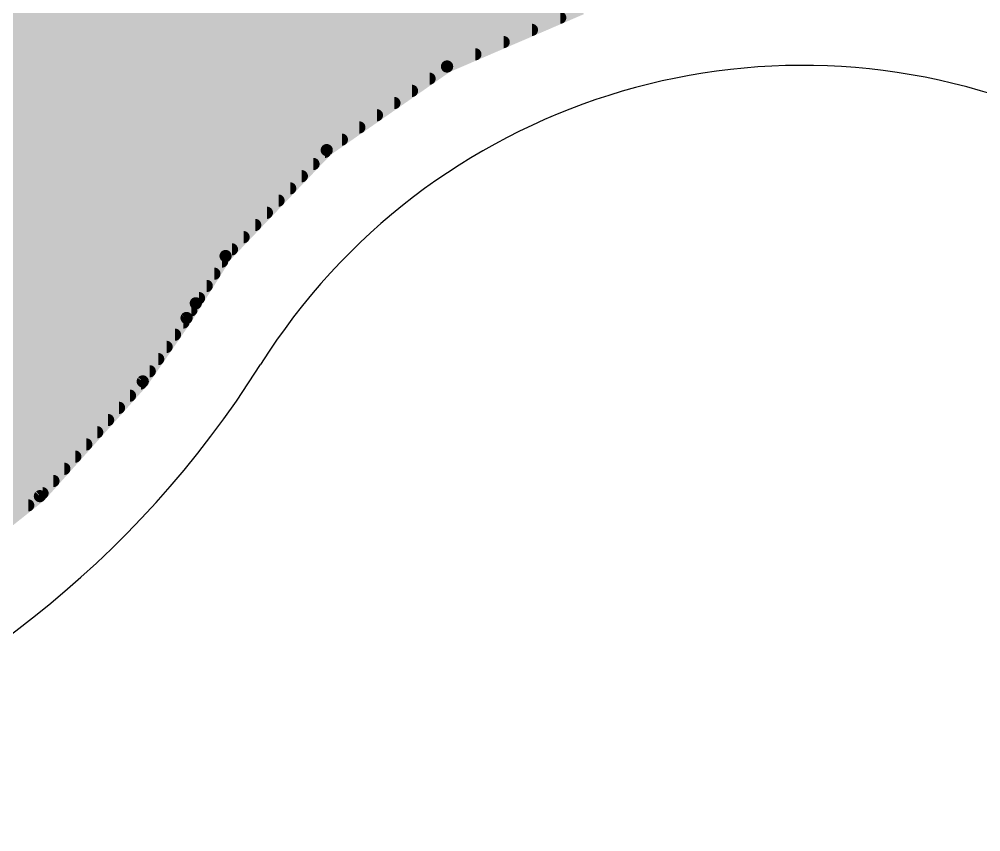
# Model space of a CAD drawing. Extents: x 0 to 84, y 0 to 54.2.
# Drawn here: x 20.06 to 32.08, y 0.03 to 10.19 of the extents above; entities that cross this region are included whole.
import ezdxf

# ---------------------------------------------------------------- set-up
doc = ezdxf.new("R2010")
doc.units = 0
doc.layers.add('1', color=12, linetype='CONTINUOUS')
doc.layers.add('20', color=31, linetype='CONTINUOUS')

msp = doc.modelspace()

# ---------------------------------------------------------------- linework, layer by layer
at = {"layer": '1', "const_width": 0.1524}
for points in [[(27.0894, 10.3253), (25.4086, 9.6006)], [(1.3727, 10.2108), (26.8238, 10.2108)], [(1.4057, 10.0584), (26.4703, 10.0584)], [(1.4388, 9.906), (26.1168, 9.906)], [(1.4719, 9.7536), (25.7634, 9.7536)], [(1.505, 9.6012), (25.4099, 9.6012)], [(25.4086, 9.6006), (23.906, 8.5556)], [(1.5381, 9.4488), (25.1903, 9.4488)], [(1.5711, 9.2964), (24.9712, 9.2964)], [(1.6114, 9.144), (24.7521, 9.144)], [(1.6727, 8.9916), (24.5329, 8.9916)], [(1.7341, 8.8392), (24.3138, 8.8392)], [(1.7955, 8.6868), (24.0947, 8.6868)], [(1.8568, 8.5344), (23.8858, 8.5344)], [(23.906, 8.5556), (22.6418, 7.232)], [(1.9182, 8.382), (23.7402, 8.382)], [(1.9795, 8.2296), (23.5947, 8.2296)], [(2.0409, 8.0772), (23.4491, 8.0772)], [(2.1022, 7.9248), (23.3035, 7.9248)], [(2.1636, 7.7724), (23.158, 7.7724)], [(2.225, 7.62), (23.0124, 7.62)], [(2.2863, 7.4676), (22.8668, 7.4676)], [(2.3649, 7.3152), (22.7213, 7.3152)], [(2.4587, 7.1628), (22.5982, 7.1628)], [(22.6418, 7.232), (22.27, 6.6413)], [(22.6418, 7.232), (22.6418, 7.232)], [(2.5526, 7.0104), (22.5023, 7.0104)], [(2.6464, 6.858), (22.4064, 6.858)], [(2.7402, 6.7056), (22.3104, 6.7056)], [(2.834, 6.5532), (22.2145, 6.5532)], [(22.27, 6.6413), (22.1542, 6.4575)], [(22.27, 6.6413), (22.27, 6.6413)], [(22.1542, 6.4575), (21.6069, 5.6644)], [(2.9278, 6.4008), (22.1151, 6.4008)], [(3.0216, 6.2484), (22.0099, 6.2484)], [(3.1154, 6.096), (21.9048, 6.096)], [(3.2092, 5.9436), (21.7996, 5.9436)], [(3.303, 5.7912), (21.6944, 5.7912)], [(3.4277, 5.6388), (21.584, 5.6388)], [(21.6069, 5.6644), (20.3215, 4.2305)], [(3.5616, 5.4864), (21.4473, 5.4864)], [(3.6955, 5.334), (21.3107, 5.334)], [(3.8293, 5.1816), (21.1741, 5.1816)], [(3.9632, 5.0292), (21.0375, 5.0292)], [(4.0971, 4.8768), (20.9009, 4.8768)], [(4.2309, 4.7244), (20.7643, 4.7244)], [(4.3648, 4.572), (20.6277, 4.572)], [(4.4987, 4.4196), (20.4911, 4.4196)], [(4.6477, 4.2672), (20.3544, 4.2672)], [(20.3215, 4.2305), (18.8133, 3.0332)], [(4.8357, 4.1148), (20.1758, 4.1148)]]:
    msp.add_lwpolyline(points, dxfattribs=at)
at = {"layer": '1', "const_width": 0.0762}
for points in [[(26.8238, 10.1727, 1), (26.8238, 10.2489)], [(26.4703, 10.0203, 1), (26.4703, 10.0965)], [(26.1168, 9.8679, 1), (26.1168, 9.9441)], [(25.7634, 9.7155, 1), (25.7634, 9.7917)], [(25.3935, 9.6356, 1), (25.4237, 9.5657)], [(25.4304, 9.5694, 1), (25.3869, 9.6319)], [(25.4099, 9.5631, 1), (25.4099, 9.6393)], [(25.1903, 9.4107, 1), (25.1903, 9.4869)], [(24.9712, 9.2583, 1), (24.9712, 9.3345)], [(24.7521, 9.1059, 1), (24.7521, 9.1821)], [(24.5329, 8.9535, 1), (24.5329, 9.0297)], [(24.3138, 8.8011, 1), (24.3138, 8.8773)], [(24.0947, 8.6487, 1), (24.0947, 8.7249)], [(23.8842, 8.5868, 1), (23.9277, 8.5243)], [(23.9335, 8.5292, 1), (23.8784, 8.5819)], [(23.8858, 8.4963, 1), (23.8858, 8.5725)], [(23.7402, 8.3439, 1), (23.7402, 8.4201)], [(23.5947, 8.1915, 1), (23.5947, 8.2677)], [(23.4491, 8.0391, 1), (23.4491, 8.1153)], [(23.3035, 7.8867, 1), (23.3035, 7.9629)], [(23.158, 7.7343, 1), (23.158, 7.8105)], [(23.0124, 7.5819, 1), (23.0124, 7.6581)], [(22.8668, 7.4295, 1), (22.8668, 7.5057)], [(22.7213, 7.2771, 1), (22.7213, 7.3533)], [(22.5982, 7.1247, 1), (22.5982, 7.2009)], [(22.6418, 7.2701, 1), (22.6418, 7.1939)], [(22.6142, 7.2583, 1), (22.6693, 7.2057)], [(22.674, 7.2117, 1), (22.6095, 7.2523)], [(22.6418, 7.1939, 1), (22.6418, 7.2701)], [(22.5023, 6.9723, 1), (22.5023, 7.0485)], [(22.4064, 6.8199, 1), (22.4064, 6.8961)], [(22.3104, 6.6675, 1), (22.3104, 6.7437)], [(22.2145, 6.5151, 1), (22.2145, 6.5913)], [(22.2377, 6.6616, 1), (22.3022, 6.621)], [(22.2529, 6.6754, 1), (22.287, 6.6073)], [(22.3022, 6.621, 1), (22.2377, 6.6616)], [(22.287, 6.6073, 1), (22.2529, 6.6754)], [(22.122, 6.4778, 1), (22.1865, 6.4372)], [(22.1856, 6.4358, 1), (22.1229, 6.4791)], [(22.1151, 6.3627, 1), (22.1151, 6.4389)], [(22.0099, 6.2103, 1), (22.0099, 6.2865)], [(21.9048, 6.0579, 1), (21.9048, 6.1341)], [(21.7996, 5.9055, 1), (21.7996, 5.9817)], [(21.6944, 5.7531, 1), (21.6944, 5.8293)], [(21.5755, 5.686, 1), (21.6382, 5.6427)], [(21.6352, 5.6389, 1), (21.5785, 5.6898)], [(21.584, 5.6007, 1), (21.584, 5.6769)], [(21.4473, 5.4483, 1), (21.4473, 5.5245)], [(21.3107, 5.2959, 1), (21.3107, 5.3721)], [(21.1741, 5.1435, 1), (21.1741, 5.2197)], [(21.0375, 4.9911, 1), (21.0375, 5.0673)], [(20.9009, 4.8387, 1), (20.9009, 4.9149)], [(20.7643, 4.6863, 1), (20.7643, 4.7625)], [(20.6277, 4.5339, 1), (20.6277, 4.6101)], [(20.4911, 4.3815, 1), (20.4911, 4.4577)], [(20.3544, 4.2291, 1), (20.3544, 4.3053)], [(20.2932, 4.2559, 1), (20.3499, 4.205)], [(20.3452, 4.2006, 1), (20.2978, 4.2603)], [(20.1758, 4.0767, 1), (20.1758, 4.1529)]]:
    msp.add_lwpolyline(points, format="xyb", dxfattribs=at)
at = {"layer": '20'}
for centre, radius, start, end in [((12.5, 12.5348), 12.5, 95.4169, 327.8097), ((29.8488, 1.6138), 8, 67.342, 147.8097)]:
    msp.add_arc(centre, radius, start, end, dxfattribs=at)

doc.saveas('drawing.dxf')
